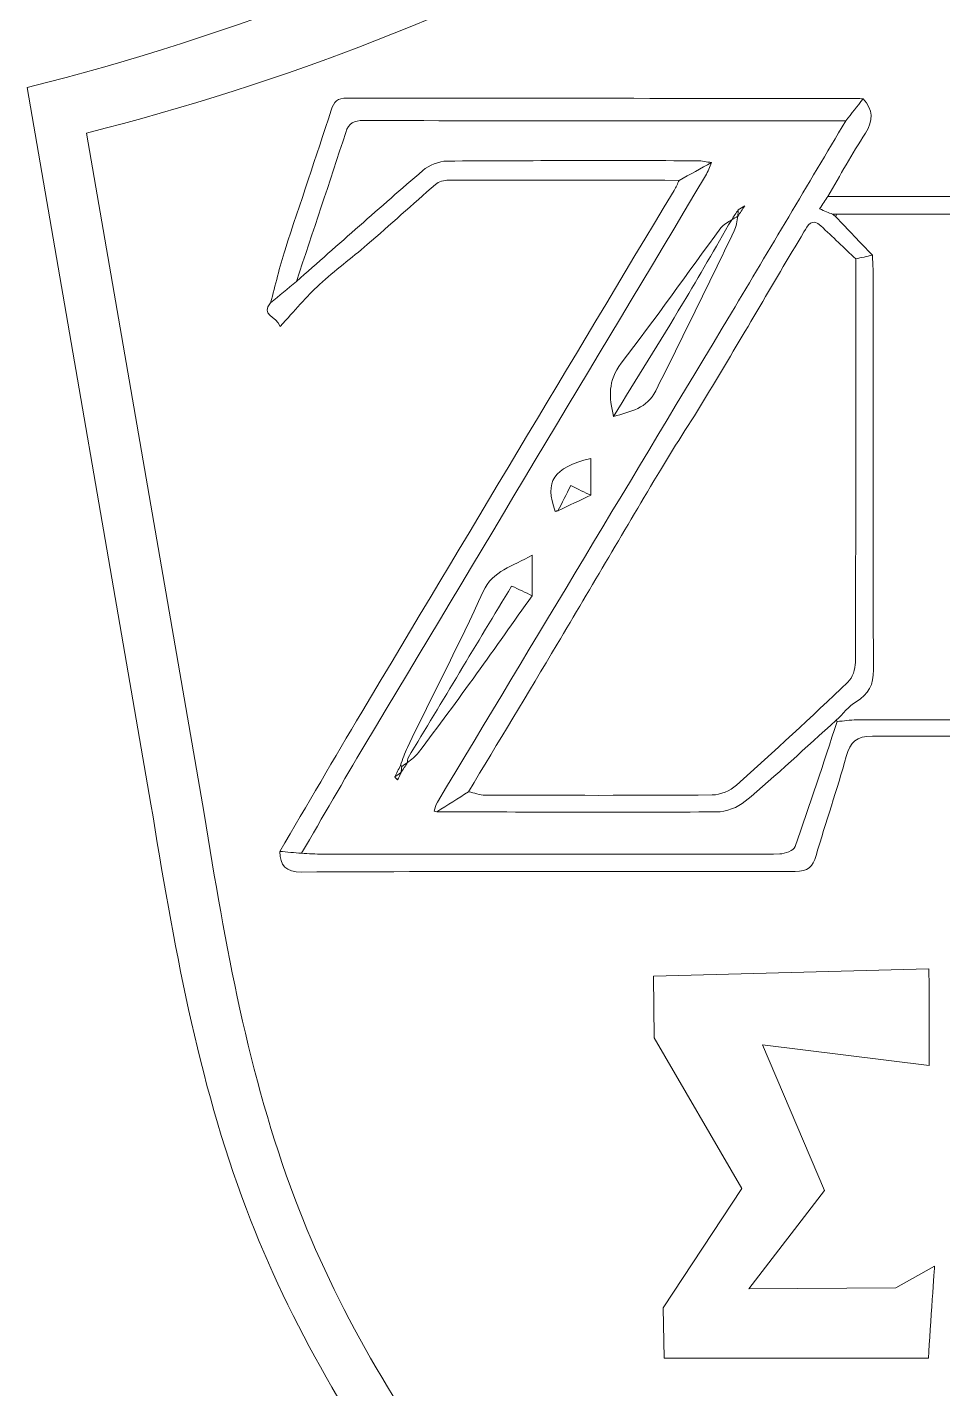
# Model space of a CAD drawing. Header units: inches. Extents: x 0 to 12, y 0 to 12.
# Drawn here: x 6.493 to 7.177, y 2.557 to 3.574 of the extents above; entities that cross this region are included whole.
import ezdxf

# ---------------------------------------------------------------- set-up
doc = ezdxf.new("R2010")
doc.units = ezdxf.units.IN
doc.header["$MEASUREMENT"] = 0

msp = doc.modelspace()

# ---------------------------------------------------------------- linework, layer by layer
at = {"color": 250, "lineweight": 0}
msp.add_line((6.4929, 3.5293), (6.5854, 2.9942), dxfattribs=at)
at = {"color": 5, "lineweight": 0}
msp.add_line((6.5373, 3.4953), (6.6251, 2.987), dxfattribs=at)
at = {"color": 250, "lineweight": 0}
msp.add_arc((6.0285, 5.3747), 1.9029, 284.1261, 312.9293, dxfattribs=at)
at = {"color": 5, "lineweight": 0}
msp.add_arc((6.0961, 5.2484), 1.8077, 284.1261, 312.9293, dxfattribs=at)
for points, knots in [([(7.1175, 3.5209), (7.1132, 3.5154), (7.1089, 3.5099), (7.1045, 3.5044), (6.9844, 3.5044), (6.8643, 3.5044), (6.7442, 3.5047), (6.737, 3.5047), (6.7332, 3.503), (6.7309, 3.4958), (6.7189, 3.4586), (6.7064, 3.4216), (6.6941, 3.3845), (6.6876, 3.3792), (6.6812, 3.3739), (6.6748, 3.3686), (6.6784, 3.3818), (6.6814, 3.3952), (6.6856, 3.4082), (6.6969, 3.443), (6.7088, 3.4776), (6.7201, 3.5124), (6.7221, 3.5187), (6.7249, 3.5215), (6.7319, 3.5215), (6.8589, 3.5212), (6.9858, 3.5213), (7.1127, 3.5212), (7.1143, 3.5212), (7.1159, 3.521), (7.1175, 3.5209)], [0, 0, 0, 0, 1, 1, 1, 2, 2, 2, 3, 3, 3, 4, 4, 4, 5, 5, 5, 6, 6, 6, 7, 7, 7, 8, 8, 8, 9, 9, 9, 10, 10, 10, 10]), ([(7.1175, 3.5209), (7.1249, 3.5127), (7.1254, 3.5048), (7.1192, 3.4952), (7.1092, 3.4798), (7.1004, 3.4637), (7.0912, 3.448), (7.0892, 3.445), (7.0873, 3.4421), (7.085, 3.4387), (7.0888, 3.4371), (7.0917, 3.4359), (7.0946, 3.4347), (7.0955, 3.434), (7.0963, 3.4333), (7.0972, 3.4327), (7.1062, 3.4232), (7.1153, 3.4137), (7.1244, 3.4041), (7.1202, 3.4032), (7.1161, 3.4023), (7.112, 3.4013), (7.1033, 3.4095), (7.0947, 3.4178), (7.086, 3.426), (7.0791, 3.4324), (7.076, 3.4262), (7.0733, 3.4216), (7.0497, 3.382), (7.0265, 3.3422), (7.0028, 3.3027), (6.9909, 3.2828), (6.9779, 3.2635), (6.966, 3.2436), (6.9401, 3.2003), (6.9147, 3.1568), (6.8889, 3.1135), (6.867, 3.0767), (6.8448, 3.0401), (6.8227, 3.0034), (6.8149, 2.9984), (6.807, 2.9934), (6.7991, 2.9884), (6.7991, 2.9884), (6.799, 2.9884), (6.799, 2.9884), (6.7984, 2.9887), (6.7977, 2.9888), (6.797, 2.9888), (6.7977, 2.9911), (6.7981, 2.9935), (6.7994, 2.9955), (6.8726, 3.1174), (6.9459, 3.2392), (7.0191, 3.3611), (7.0477, 3.4087), (7.0761, 3.4566), (7.1045, 3.5044), (7.1089, 3.5099), (7.1132, 3.5154), (7.1175, 3.5209)], [0, 0, 0, 0, 1, 1, 1, 2, 2, 2, 3, 3, 3, 4, 4, 4, 5, 5, 5, 6, 6, 6, 7, 7, 7, 8, 8, 8, 9, 9, 9, 10, 10, 10, 11, 11, 11, 12, 12, 12, 13, 13, 13, 14, 14, 14, 15, 15, 15, 16, 16, 16, 17, 17, 17, 18, 18, 18, 19, 19, 19, 20, 20, 20, 20]), ([(7.0042, 3.4733), (7.0007, 3.4737), (6.9971, 3.4746), (6.9935, 3.4747), (6.9312, 3.4747), (6.8689, 3.4749), (6.8066, 3.4744), (6.8005, 3.4743), (6.7932, 3.4713), (6.7885, 3.4673), (6.7567, 3.44), (6.7255, 3.4122), (6.6941, 3.3845), (6.7064, 3.4216), (6.7189, 3.4586), (6.7309, 3.4958), (6.7332, 3.503), (6.737, 3.5047), (6.7442, 3.5047), (6.8643, 3.5044), (6.9844, 3.5044), (7.1045, 3.5044), (7.0761, 3.4566), (7.0477, 3.4087), (7.0191, 3.3611), (6.9459, 3.2392), (6.8726, 3.1174), (6.7994, 2.9955), (6.7981, 2.9935), (6.7977, 2.9911), (6.797, 2.9888), (6.7976, 2.9887), (6.7983, 2.9885), (6.799, 2.9884), (6.799, 2.9884), (6.7991, 2.9884), (6.7991, 2.9884), (6.8687, 2.9882), (6.9382, 2.9879), (7.0078, 2.9883), (7.0151, 2.9884), (7.0238, 2.9915), (7.0294, 2.9962), (7.0526, 3.0157), (7.0748, 3.0365), (7.0974, 3.0567), (7.0974, 3.0567), (7.0981, 3.0558), (7.0981, 3.0558), (7.0878, 3.0246), (7.0777, 2.9934), (7.0667, 2.9624), (7.0657, 2.9595), (7.0592, 2.957), (7.0552, 2.9569), (7.0304, 2.9564), (7.0056, 2.9567), (6.9808, 2.9567), (6.8918, 2.9567), (6.8027, 2.9567), (6.7137, 2.9567), (6.7084, 2.9567), (6.7032, 2.9572), (6.6979, 2.9574), (6.7137, 2.9844), (6.7292, 3.0116), (6.7453, 3.0384), (6.8301, 3.1801), (6.915, 3.3217), (6.9998, 3.4634), (7.0016, 3.4665), (7.0028, 3.47), (7.0042, 3.4733)], [0, 0, 0, 0, 1, 1, 1, 2, 2, 2, 3, 3, 3, 4, 4, 4, 5, 5, 5, 6, 6, 6, 7, 7, 7, 8, 8, 8, 9, 9, 9, 10, 10, 10, 11, 11, 11, 12, 12, 12, 13, 13, 13, 14, 14, 14, 15, 15, 15, 16, 16, 16, 17, 17, 17, 18, 18, 18, 19, 19, 19, 20, 20, 20, 21, 21, 21, 22, 22, 22, 23, 23, 23, 24, 24, 24, 24]), ([(7.0042, 3.4733), (6.9962, 3.4689), (6.9881, 3.4644), (6.9801, 3.46), (6.9227, 3.4601), (6.8652, 3.4603), (6.8078, 3.4602), (6.8045, 3.4602), (6.8004, 3.459), (6.798, 3.4569), (6.7808, 3.4421), (6.7641, 3.4268), (6.747, 3.412), (6.7353, 3.4018), (6.7227, 3.3928), (6.7114, 3.3823), (6.7014, 3.3731), (6.6928, 3.3626), (6.682, 3.3509), (6.6788, 3.3592), (6.6669, 3.3592), (6.6748, 3.3686), (6.6812, 3.3739), (6.6876, 3.3792), (6.6941, 3.3845), (6.7255, 3.4122), (6.7567, 3.44), (6.7885, 3.4673), (6.7932, 3.4713), (6.8005, 3.4743), (6.8066, 3.4744), (6.8689, 3.4749), (6.9312, 3.4747), (6.9935, 3.4747), (6.9971, 3.4746), (7.0007, 3.4737), (7.0042, 3.4733)], [0, 0, 0, 0, 1, 1, 1, 2, 2, 2, 3, 3, 3, 4, 4, 4, 5, 5, 5, 6, 6, 6, 7, 7, 7, 8, 8, 8, 9, 9, 9, 10, 10, 10, 11, 11, 11, 12, 12, 12, 12]), ([(6.6979, 2.9574), (6.6925, 2.9579), (6.6871, 2.9583), (6.6817, 2.9588), (6.7021, 2.9935), (6.7223, 3.0283), (6.7429, 3.0628), (6.8206, 3.1928), (6.8984, 3.3226), (6.9762, 3.4525), (6.9777, 3.4549), (6.9788, 3.4575), (6.9801, 3.46), (6.9881, 3.4644), (6.9962, 3.4689), (7.0042, 3.4733), (7.0028, 3.47), (7.0016, 3.4665), (6.9998, 3.4634), (6.915, 3.3217), (6.8301, 3.1801), (6.7453, 3.0384), (6.7292, 3.0116), (6.7137, 2.9844), (6.6979, 2.9574)], [0, 0, 0, 0, 1, 1, 1, 2, 2, 2, 3, 3, 3, 4, 4, 4, 5, 5, 5, 6, 6, 6, 7, 7, 7, 8, 8, 8, 8]), ([(7.4597, 3.4476), (7.4554, 3.4433), (7.4512, 3.439), (7.4469, 3.4347), (7.4029, 3.4347), (7.3588, 3.4347), (7.3148, 3.4347), (7.3094, 3.4483), (7.3039, 3.4389), (7.2983, 3.4348), (7.2974, 3.4348), (7.2964, 3.4347), (7.2955, 3.4347), (7.2295, 3.4347), (7.1635, 3.4347), (7.0975, 3.4347), (7.0965, 3.4347), (7.0956, 3.4347), (7.0946, 3.4347), (7.0917, 3.4359), (7.0888, 3.4371), (7.085, 3.4387), (7.0873, 3.4421), (7.0892, 3.445), (7.0912, 3.448), (7.2103, 3.448), (7.3295, 3.448), (7.4487, 3.448), (7.4524, 3.448), (7.456, 3.4477), (7.4597, 3.4476)], [0, 0, 0, 0, 1, 1, 1, 2, 2, 2, 3, 3, 3, 4, 4, 4, 5, 5, 5, 6, 6, 6, 7, 7, 7, 8, 8, 8, 9, 9, 9, 10, 10, 10, 10]), ([(7.0241, 3.438), (7.0241, 3.438), (7.0242, 3.438), (7.0242, 3.438), (7.0226, 3.4356), (7.0209, 3.4331), (7.0193, 3.4306), (7.0193, 3.4306), (7.0193, 3.4306), (7.0193, 3.4306), (7.0166, 3.4286), (7.0132, 3.4271), (7.0113, 3.4245), (6.9864, 3.3909), (6.9623, 3.3566), (6.9368, 3.3235), (6.9267, 3.3104), (6.9275, 3.2977), (6.9311, 3.2837), (6.9434, 3.287), (6.9562, 3.2899), (6.9625, 3.3027), (6.9823, 3.3424), (7.0018, 3.3823), (7.0212, 3.4222), (7.0228, 3.4255), (7.0231, 3.4296), (7.024, 3.4333), (7.024, 3.4333), (7.0239, 3.4332), (7.0239, 3.4332), (7.0256, 3.4358), (7.0273, 3.4383), (7.029, 3.4409), (7.0274, 3.4399), (7.0257, 3.4389), (7.0241, 3.438)], [0, 0, 0, 0, 1, 1, 1, 2, 2, 2, 3, 3, 3, 4, 4, 4, 5, 5, 5, 6, 6, 6, 7, 7, 7, 8, 8, 8, 9, 9, 9, 10, 10, 10, 11, 11, 11, 12, 12, 12, 12]), ([(7.024, 3.4333), (7.0224, 3.4324), (7.0209, 3.4315), (7.0193, 3.4306), (7.0209, 3.4331), (7.0226, 3.4356), (7.0242, 3.438), (7.0241, 3.4364), (7.024, 3.4348), (7.0239, 3.4332), (7.0239, 3.4332), (7.024, 3.4333), (7.024, 3.4333)], [0, 0, 0, 0, 1, 1, 1, 2, 2, 2, 3, 3, 3, 4, 4, 4, 4]), ([(7.0239, 3.4332), (7.024, 3.4348), (7.0241, 3.4364), (7.0242, 3.438), (7.0242, 3.438), (7.0241, 3.438), (7.0241, 3.438), (7.0257, 3.4389), (7.0274, 3.4399), (7.029, 3.4409), (7.0273, 3.4383), (7.0256, 3.4358), (7.0239, 3.4332)], [0, 0, 0, 0, 1, 1, 1, 2, 2, 2, 3, 3, 3, 4, 4, 4, 4]), ([(7.029, 3.4409), (7.0274, 3.4399), (7.0257, 3.4389), (7.0241, 3.438), (7.0257, 3.4389), (7.0274, 3.4399), (7.029, 3.4409)], [0, 0, 0, 0, 1, 1, 1, 2, 2, 2, 2]), ([(7.6646, 3.4287), (7.6924, 3.4168), (7.7126, 3.3979), (7.7268, 3.3705), (7.7461, 3.333), (7.7549, 3.2937), (7.755, 3.252), (7.755, 3.2433), (7.7535, 3.2345), (7.7528, 3.2258), (7.7534, 3.2175), (7.7561, 3.2086), (7.7542, 3.2009), (7.7485, 3.1778), (7.7412, 3.1551), (7.7343, 3.1324), (7.7326, 3.1266), (7.73, 3.1211), (7.7279, 3.1155), (7.7173, 3.1042), (7.7067, 3.0928), (7.6962, 3.0813), (7.6957, 3.0809), (7.696, 3.0798), (7.696, 3.079), (7.696, 3.079), (7.696, 3.0792), (7.696, 3.0792), (7.6725, 3.0588), (7.6426, 3.0543), (7.6141, 3.0467), (7.6056, 3.0444), (7.5963, 3.0447), (7.5874, 3.0447), (7.4331, 3.0446), (7.2788, 3.0444), (7.1245, 3.0449), (7.1126, 3.0449), (7.1079, 3.0405), (7.1049, 3.0298), (7.098, 3.005), (7.0896, 2.9805), (7.0824, 2.9558), (7.0799, 2.9472), (7.0764, 2.9437), (7.0667, 2.9438), (6.9437, 2.944), (6.8208, 2.9439), (6.6978, 2.9434), (6.6862, 2.9434), (6.6818, 2.9482), (6.6817, 2.9588), (6.6871, 2.9583), (6.6925, 2.9579), (6.6979, 2.9574), (6.7032, 2.9572), (6.7084, 2.9567), (6.7137, 2.9567), (6.8027, 2.9567), (6.8918, 2.9567), (6.9808, 2.9567), (7.0056, 2.9567), (7.0304, 2.9564), (7.0552, 2.9569), (7.0592, 2.957), (7.0657, 2.9595), (7.0667, 2.9624), (7.0777, 2.9934), (7.0878, 3.0246), (7.0981, 3.0558), (7.103, 3.0562), (7.1078, 3.057), (7.1126, 3.0571), (7.1704, 3.0571), (7.2281, 3.0571), (7.2859, 3.0571), (7.2902, 3.0571), (7.2945, 3.0575), (7.2999, 3.0577), (7.2999, 3.0764), (7.3, 3.0938), (7.2999, 3.1112), (7.2996, 3.1478), (7.2992, 3.1844), (7.2989, 3.2209), (7.3027, 3.2249), (7.3064, 3.2288), (7.3102, 3.2327), (7.3115, 3.2296), (7.3138, 3.2265), (7.3139, 3.2234), (7.3142, 3.1753), (7.3142, 3.1273), (7.3142, 3.0792), (7.313, 3.0737), (7.3115, 3.0682), (7.3108, 3.0626), (7.3107, 3.0609), (7.313, 3.059), (7.3142, 3.0572), (7.3759, 3.0572), (7.4377, 3.0572), (7.5004, 3.0572), (7.5004, 3.0691), (7.5004, 3.0792), (7.5004, 3.0893), (7.5001, 3.1333), (7.4997, 3.1772), (7.4994, 3.2212), (7.5033, 3.2258), (7.5073, 3.2304), (7.5112, 3.2351), (7.5124, 3.232), (7.5147, 3.2289), (7.5148, 3.2258), (7.5151, 3.1783), (7.5151, 3.1309), (7.5152, 3.0835), (7.5136, 3.0752), (7.5119, 3.0669), (7.5103, 3.0586), (7.5143, 3.0581), (7.5182, 3.057), (7.5222, 3.0571), (7.5494, 3.0576), (7.5766, 3.0581), (7.6038, 3.0591), (7.6625, 3.0613), (7.707, 3.094), (7.7258, 3.1495), (7.7402, 3.1921), (7.7422, 3.236), (7.738, 3.2806), (7.7324, 3.34), (7.7127, 3.3905), (7.657, 3.4206), (7.6596, 3.4233), (7.6621, 3.426), (7.6646, 3.4287)], [0, 0, 0, 0, 1, 1, 1, 2, 2, 2, 3, 3, 3, 4, 4, 4, 5, 5, 5, 6, 6, 6, 7, 7, 7, 8, 8, 8, 9, 9, 9, 10, 10, 10, 11, 11, 11, 12, 12, 12, 13, 13, 13, 14, 14, 14, 15, 15, 15, 16, 16, 16, 17, 17, 17, 18, 18, 18, 19, 19, 19, 20, 20, 20, 21, 21, 21, 22, 22, 22, 23, 23, 23, 24, 24, 24, 25, 25, 25, 26, 26, 26, 27, 27, 27, 28, 28, 28, 29, 29, 29, 30, 30, 30, 31, 31, 31, 32, 32, 32, 33, 33, 33, 34, 34, 34, 35, 35, 35, 36, 36, 36, 37, 37, 37, 38, 38, 38, 39, 39, 39, 40, 40, 40, 41, 41, 41, 42, 42, 42, 43, 43, 43, 44, 44, 44, 45, 45, 45, 46, 46, 46, 46]), ([(7.0193, 3.4306), (7.0071, 3.4097), (6.9951, 3.3886), (6.9826, 3.3678), (6.9656, 3.3396), (6.9483, 3.3117), (6.9311, 3.2837), (6.9275, 3.2977), (6.9267, 3.3104), (6.9368, 3.3235), (6.9623, 3.3566), (6.9864, 3.3909), (7.0113, 3.4245), (7.0132, 3.4271), (7.0166, 3.4286), (7.0193, 3.4306)], [0, 0, 0, 0, 1, 1, 1, 2, 2, 2, 3, 3, 3, 4, 4, 4, 5, 5, 5, 5]), ([(7.024, 3.4333), (7.0231, 3.4296), (7.0228, 3.4255), (7.0212, 3.4222), (7.0018, 3.3823), (6.9823, 3.3424), (6.9625, 3.3027), (6.9562, 3.2899), (6.9434, 3.287), (6.9311, 3.2837), (6.9483, 3.3117), (6.9656, 3.3396), (6.9826, 3.3678), (6.9951, 3.3886), (7.0071, 3.4097), (7.0193, 3.4306), (7.0193, 3.4306), (7.0193, 3.4306), (7.0193, 3.4306), (7.0209, 3.4315), (7.0224, 3.4324), (7.024, 3.4333)], [0, 0, 0, 0, 1, 1, 1, 2, 2, 2, 3, 3, 3, 4, 4, 4, 5, 5, 5, 6, 6, 6, 7, 7, 7, 7]), ([(7.0975, 3.4347), (7.0974, 3.434), (7.0973, 3.4333), (7.0972, 3.4327), (7.0963, 3.4333), (7.0955, 3.434), (7.0946, 3.4347), (7.0956, 3.4347), (7.0965, 3.4347), (7.0975, 3.4347)], [0, 0, 0, 0, 1, 1, 1, 2, 2, 2, 3, 3, 3, 3]), ([(7.0975, 3.4347), (7.1635, 3.4347), (7.2295, 3.4347), (7.2955, 3.4347), (7.2963, 3.4341), (7.2972, 3.4336), (7.298, 3.4331), (7.2979, 3.3888), (7.2978, 3.3445), (7.2977, 3.3002), (7.2846, 3.3337), (7.2716, 3.3672), (7.2584, 3.4007), (7.2568, 3.4046), (7.2541, 3.4079), (7.2519, 3.4116), (7.2296, 3.4116), (7.2072, 3.4116), (7.184, 3.4116), (7.1838, 3.4102), (7.1833, 3.4083), (7.1833, 3.4064), (7.1833, 3.3626), (7.1832, 3.3189), (7.1834, 3.2752), (7.1834, 3.2721), (7.1849, 3.2692), (7.1857, 3.2662), (7.2128, 3.259), (7.2261, 3.2634), (7.2415, 3.2845), (7.2458, 3.2904), (7.2503, 3.2961), (7.2548, 3.3019), (7.2548, 3.2671), (7.2548, 3.2322), (7.2548, 3.1945), (7.2456, 3.2082), (7.2385, 3.2194), (7.2308, 3.2303), (7.2286, 3.2333), (7.2251, 3.2371), (7.222, 3.2373), (7.2096, 3.2381), (7.1971, 3.2376), (7.1842, 3.2376), (7.1837, 3.2343), (7.1833, 3.2323), (7.1833, 3.2304), (7.1832, 3.1857), (7.1832, 3.1411), (7.1833, 3.0964), (7.1833, 3.0933), (7.1847, 3.0903), (7.1854, 3.0872), (7.1862, 3.0865), (7.187, 3.0858), (7.1878, 3.0851), (7.2065, 3.0852), (7.2253, 3.0859), (7.244, 3.0852), (7.2532, 3.0848), (7.2566, 3.0883), (7.2591, 3.0965), (7.272, 3.1381), (7.2856, 3.1795), (7.2989, 3.2209), (7.2992, 3.1844), (7.2996, 3.1478), (7.2999, 3.1112), (7.3, 3.0938), (7.2999, 3.0764), (7.2999, 3.0577), (7.2945, 3.0575), (7.2902, 3.0571), (7.2859, 3.0571), (7.2281, 3.0571), (7.1704, 3.0571), (7.1126, 3.0571), (7.1078, 3.057), (7.103, 3.0562), (7.0981, 3.0558), (7.0981, 3.0558), (7.0974, 3.0567), (7.0974, 3.0567), (7.1024, 3.0615), (7.1067, 3.0672), (7.1124, 3.0706), (7.1218, 3.0763), (7.1253, 3.0834), (7.1252, 3.0945), (7.1248, 3.1933), (7.125, 3.292), (7.125, 3.3908), (7.125, 3.3952), (7.1246, 3.3997), (7.1244, 3.4041), (7.1153, 3.4137), (7.1062, 3.4232), (7.0972, 3.4327), (7.0973, 3.4333), (7.0974, 3.434), (7.0975, 3.4347)], [0, 0, 0, 0, 1, 1, 1, 2, 2, 2, 3, 3, 3, 4, 4, 4, 5, 5, 5, 6, 6, 6, 7, 7, 7, 8, 8, 8, 9, 9, 9, 10, 10, 10, 11, 11, 11, 12, 12, 12, 13, 13, 13, 14, 14, 14, 15, 15, 15, 16, 16, 16, 17, 17, 17, 18, 18, 18, 19, 19, 19, 20, 20, 20, 21, 21, 21, 22, 22, 22, 23, 23, 23, 24, 24, 24, 25, 25, 25, 26, 26, 26, 27, 27, 27, 28, 28, 28, 29, 29, 29, 30, 30, 30, 31, 31, 31, 32, 32, 32, 33, 33, 33, 34, 34, 34, 34]), ([(6.8227, 3.0034), (6.8269, 3.0025), (6.8311, 3.0008), (6.8353, 3.0008), (6.8918, 3.0007), (6.9483, 3.0005), (7.0048, 3.001), (7.0109, 3.0011), (7.0182, 3.0041), (7.0228, 3.0082), (7.051, 3.0334), (7.0787, 3.0591), (7.1061, 3.0852), (7.1096, 3.0885), (7.1117, 3.095), (7.1117, 3.1), (7.1121, 3.2004), (7.112, 3.3009), (7.112, 3.4013), (7.1161, 3.4023), (7.1202, 3.4032), (7.1244, 3.4041), (7.1246, 3.3997), (7.125, 3.3952), (7.125, 3.3908), (7.125, 3.292), (7.1248, 3.1933), (7.1252, 3.0945), (7.1253, 3.0834), (7.1218, 3.0763), (7.1124, 3.0706), (7.1067, 3.0672), (7.1024, 3.0615), (7.0974, 3.0567), (7.0748, 3.0365), (7.0526, 3.0157), (7.0294, 2.9962), (7.0238, 2.9915), (7.0151, 2.9884), (7.0078, 2.9883), (6.9382, 2.9879), (6.8687, 2.9882), (6.7991, 2.9884), (6.807, 2.9934), (6.8149, 2.9984), (6.8227, 3.0034)], [0, 0, 0, 0, 1, 1, 1, 2, 2, 2, 3, 3, 3, 4, 4, 4, 5, 5, 5, 6, 6, 6, 7, 7, 7, 8, 8, 8, 9, 9, 9, 10, 10, 10, 11, 11, 11, 12, 12, 12, 13, 13, 13, 14, 14, 14, 15, 15, 15, 15]), ([(6.8896, 3.2133), (6.8896, 3.2133), (6.8895, 3.2132), (6.8895, 3.2132), (6.8977, 3.2171), (6.9058, 3.221), (6.914, 3.2248), (6.914, 3.2338), (6.914, 3.2428), (6.914, 3.2523), (6.8856, 3.2451), (6.8795, 3.2353), (6.8875, 3.2127), (6.8882, 3.2129), (6.8889, 3.2131), (6.8896, 3.2133)], [0, 0, 0, 0, 1, 1, 1, 2, 2, 2, 3, 3, 3, 4, 4, 4, 5, 5, 5, 5]), ([(6.8875, 3.2127), (6.8795, 3.2353), (6.8856, 3.2451), (6.914, 3.2523), (6.914, 3.2428), (6.914, 3.2338), (6.914, 3.2248), (6.9094, 3.227), (6.9048, 3.2292), (6.899, 3.232), (6.8956, 3.2251), (6.8925, 3.2192), (6.8895, 3.2132), (6.8895, 3.2132), (6.8896, 3.2133), (6.8896, 3.2133), (6.8889, 3.2133), (6.8881, 3.2131), (6.8875, 3.2127)], [0, 0, 0, 0, 1, 1, 1, 2, 2, 2, 3, 3, 3, 4, 4, 4, 5, 5, 5, 6, 6, 6, 6]), ([(6.8895, 3.2132), (6.8925, 3.2192), (6.8956, 3.2251), (6.899, 3.232), (6.9048, 3.2292), (6.9094, 3.227), (6.914, 3.2248), (6.9058, 3.221), (6.8977, 3.2171), (6.8895, 3.2132)], [0, 0, 0, 0, 1, 1, 1, 2, 2, 2, 3, 3, 3, 3]), ([(6.8875, 3.2127), (6.8881, 3.2131), (6.8889, 3.2133), (6.8896, 3.2133), (6.8889, 3.2131), (6.8882, 3.2129), (6.8875, 3.2127)], [0, 0, 0, 0, 1, 1, 1, 2, 2, 2, 2]), ([(6.7722, 3.0177), (6.7738, 3.0202), (6.7755, 3.0226), (6.7771, 3.0251), (6.7771, 3.0251), (6.7771, 3.0251), (6.7771, 3.0251), (6.7799, 3.0276), (6.7832, 3.0297), (6.7854, 3.0326), (6.8, 3.0521), (6.8145, 3.0717), (6.8287, 3.0915), (6.8427, 3.1108), (6.8564, 3.1304), (6.8702, 3.1498), (6.8702, 3.159), (6.8702, 3.1683), (6.8702, 3.18), (6.8553, 3.1715), (6.8409, 3.1688), (6.8336, 3.1528), (6.8156, 3.1136), (6.7959, 3.0753), (6.777, 3.0365), (6.7749, 3.0322), (6.7735, 3.0275), (6.7718, 3.023), (6.7704, 3.0201), (6.769, 3.0172), (6.7675, 3.0144), (6.7683, 3.0136), (6.769, 3.0129), (6.7697, 3.0122), (6.7706, 3.014), (6.7714, 3.0159), (6.7723, 3.0178), (6.7723, 3.0178), (6.7722, 3.0177), (6.7722, 3.0177)], [0, 0, 0, 0, 1, 1, 1, 2, 2, 2, 3, 3, 3, 4, 4, 4, 5, 5, 5, 6, 6, 6, 7, 7, 7, 8, 8, 8, 9, 9, 9, 10, 10, 10, 11, 11, 11, 12, 12, 12, 13, 13, 13, 13]), ([(6.7718, 3.023), (6.7735, 3.0275), (6.7749, 3.0322), (6.777, 3.0365), (6.7959, 3.0753), (6.8156, 3.1136), (6.8336, 3.1528), (6.8409, 3.1688), (6.8553, 3.1715), (6.8702, 3.18), (6.8702, 3.1683), (6.8702, 3.159), (6.8702, 3.1498), (6.8652, 3.1522), (6.8603, 3.1545), (6.8549, 3.157), (6.8288, 3.1137), (6.8031, 3.0712), (6.7775, 3.0286), (6.777, 3.0277), (6.7772, 3.0263), (6.7771, 3.0251), (6.7771, 3.0251), (6.7771, 3.0251), (6.7771, 3.0251), (6.7757, 3.0241), (6.7742, 3.0232), (6.7728, 3.0222), (6.7725, 3.0225), (6.7721, 3.0227), (6.7718, 3.023)], [0, 0, 0, 0, 1, 1, 1, 2, 2, 2, 3, 3, 3, 4, 4, 4, 5, 5, 5, 6, 6, 6, 7, 7, 7, 8, 8, 8, 9, 9, 9, 10, 10, 10, 10]), ([(6.7771, 3.0251), (6.7772, 3.0263), (6.777, 3.0277), (6.7775, 3.0286), (6.8031, 3.0712), (6.8288, 3.1137), (6.8549, 3.157), (6.8603, 3.1545), (6.8652, 3.1522), (6.8702, 3.1498), (6.8564, 3.1304), (6.8427, 3.1108), (6.8287, 3.0915), (6.8145, 3.0717), (6.8, 3.0521), (6.7854, 3.0326), (6.7832, 3.0297), (6.7799, 3.0276), (6.7771, 3.0251)], [0, 0, 0, 0, 1, 1, 1, 2, 2, 2, 3, 3, 3, 4, 4, 4, 5, 5, 5, 6, 6, 6, 6]), ([(6.7723, 3.0178), (6.7707, 3.0167), (6.7691, 3.0155), (6.7675, 3.0144), (6.769, 3.0172), (6.7704, 3.0201), (6.7718, 3.023), (6.7721, 3.0227), (6.7725, 3.0225), (6.7728, 3.0222), (6.7726, 3.0207), (6.7724, 3.0192), (6.7722, 3.0177), (6.7722, 3.0177), (6.7723, 3.0178), (6.7723, 3.0178)], [0, 0, 0, 0, 1, 1, 1, 2, 2, 2, 3, 3, 3, 4, 4, 4, 5, 5, 5, 5]), ([(6.7722, 3.0177), (6.7724, 3.0192), (6.7726, 3.0207), (6.7728, 3.0222), (6.7742, 3.0232), (6.7757, 3.0241), (6.7771, 3.0251), (6.7755, 3.0226), (6.7738, 3.0202), (6.7722, 3.0177)], [0, 0, 0, 0, 1, 1, 1, 2, 2, 2, 3, 3, 3, 3]), ([(6.7723, 3.0178), (6.7714, 3.0159), (6.7706, 3.014), (6.7697, 3.0122), (6.769, 3.0129), (6.7683, 3.0136), (6.7675, 3.0144), (6.7691, 3.0155), (6.7707, 3.0167), (6.7723, 3.0178)], [0, 0, 0, 0, 1, 1, 1, 2, 2, 2, 3, 3, 3, 3]), ([(7.3273, 2.0248), (7.2246, 2.1013), (7.0442, 2.2355), (6.8191, 2.4549), (6.6732, 2.7043), (6.641, 2.8891), (6.6251, 2.987)], [0, 0, 0, 0, 0.0808468, 0.1419248, 0.197496, 0.2597021, 0.2597021, 0.2597021, 0.2597021]), ([(6.799, 2.9884), (6.7983, 2.9885), (6.7976, 2.9887), (6.797, 2.9888), (6.7977, 2.9888), (6.7984, 2.9887), (6.799, 2.9884)], [0, 0, 0, 0, 1, 1, 1, 2, 2, 2, 2])]:
    msp.add_open_spline(points, degree=3, knots=knots, dxfattribs=at)
at = {"color": 250, "lineweight": 0}
msp.add_open_spline([(7.3246, 1.9814), (7.2164, 2.0619), (7.0266, 2.2031), (6.7896, 2.4341), (6.636, 2.6966), (6.6021, 2.8912), (6.5854, 2.9942)], degree=3, knots=[0, 0, 0, 0, 0.0808468, 0.1419248, 0.197496, 0.2597021, 0.2597021, 0.2597021, 0.2597021], dxfattribs=at)
at = {"color": 2, "lineweight": 0}
msp.add_open_spline([(7.0423, 2.8144), (7.0423, 2.8144), (7.0887, 2.7055), (7.0887, 2.7055), (7.0887, 2.7055), (7.032, 2.6322), (7.032, 2.6322), (7.032, 2.6322), (7.142, 2.6328), (7.142, 2.6328), (7.142, 2.6328), (7.1709, 2.6491), (7.1709, 2.6491), (7.1709, 2.6491), (7.1679, 2.6052), (7.1663, 2.5804), (7.0932, 2.5804), (6.9688, 2.5804), (6.9688, 2.5804), (6.9688, 2.5804), (6.968, 2.6178), (6.968, 2.6178), (6.968, 2.6178), (7.027, 2.7069), (7.027, 2.7069), (7.027, 2.7069), (6.9614, 2.8196), (6.9614, 2.8196), (6.9614, 2.8196), (6.9609, 2.8655), (6.9609, 2.8655), (6.9609, 2.8655), (7.1667, 2.8711), (7.1667, 2.8711), (7.1668, 2.8471), (7.1668, 2.823), (7.1668, 2.7989), (7.1668, 2.7989), (7.0423, 2.8144), (7.0423, 2.8144)], degree=3, knots=[0, 0, 0, 0, 1, 1, 1, 2, 2, 2, 3, 3, 3, 4, 4, 4, 5, 5, 5, 6, 6, 6, 7, 7, 7, 8, 8, 8, 9, 9, 9, 10, 10, 10, 11, 11, 11, 12, 12, 12, 13, 13, 13, 13], dxfattribs=at)

doc.saveas('drawing.dxf')
